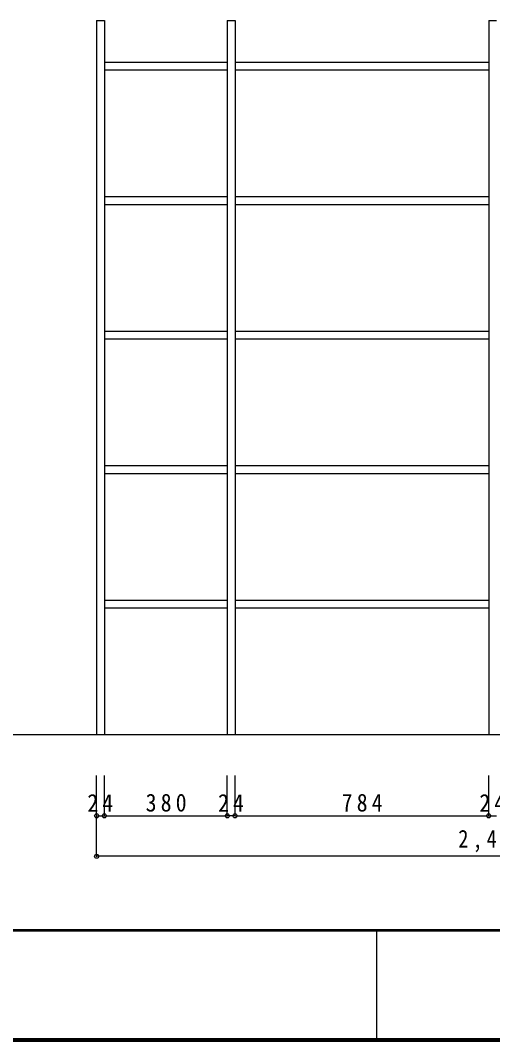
# Model space of a CAD drawing. Units: millimetres at full size, sheet at 1:25, with parts at other scales. Extents: x -11962 to 10485, y -9055 to 3479.
# Drawn here: x -2027 to -567, y -3504 to -346 of the extents above; entities that cross this region are included whole.
import ezdxf

# ---------------------------------------------------------------- set-up
doc = ezdxf.new("R2010")
doc.units = ezdxf.units.MM
doc.header["$LTSCALE"] = 25
doc.header["$PDMODE"] = 32
doc.header["$PDSIZE"] = 12.5
doc.layers.add('5-0', color=7, linetype='Continuous')
doc.layers.add('F-0', color=6, linetype='Continuous')
doc.styles.add('ＭＳ ゴシック', font='')
doc.styles.get('ＭＳ ゴシック').set_extended_font_data('MS Gothic')

msp = doc.modelspace()

# ---------------------------------------------------------------- linework, layer by layer
at = {"layer": '5-0'}
for p, q in [((-1790.91, -346), (-1766.91, -346)), ((-1790.91, -346), (-1790.91, -2556)), ((-1766.91, -346), (-1766.91, -2556)), ((-1386.91, -346), (-1362.91, -346)), ((-1386.91, -346), (-1386.91, -2556)), ((-1362.91, -346), (-1362.91, -2556)), ((-578.91, -346), (-554.91, -346)), ((-578.91, -346), (-578.91, -2556)), ((-1386.91, -476), (-1766.91, -476)), ((-1386.91, -500), (-1766.91, -500)), ((-578.91, -476), (-1362.91, -476)), ((-578.91, -500), (-1362.91, -500)), ((-1386.91, -892), (-1766.91, -892)), ((-578.91, -892), (-1362.91, -892)), ((-1386.91, -916), (-1766.91, -916)), ((-578.91, -916), (-1362.91, -916)), ((-1386.91, -1308), (-1766.91, -1308)), ((-578.91, -1308), (-1362.91, -1308)), ((-1386.91, -1332), (-1766.91, -1332)), ((-578.91, -1332), (-1362.91, -1332)), ((-1386.91, -1724), (-1766.91, -1724)), ((-578.91, -1724), (-1362.91, -1724)), ((-1386.91, -1748), (-1766.91, -1748)), ((-578.91, -1748), (-1362.91, -1748)), ((-1386.91, -2140), (-1766.91, -2140)), ((-578.91, -2140), (-1362.91, -2140)), ((-1386.91, -2164), (-1766.91, -2164)), ((-578.91, -2164), (-1362.91, -2164)), ((4741.67, -2556), (-4991.67, -2556))]:
    msp.add_line(p, q, dxfattribs=at)
at = {"layer": '5-0', "color": 4}
for p, q in [((-1790.91, -2806), (-1790.91, -2681)), ((-1766.91, -2806), (-1766.91, -2681)), ((-1386.91, -2806), (-1386.91, -2681)), ((-1386.91, -2806), (-1386.91, -2681)), ((-1362.91, -2806), (-1362.91, -2681)), ((-578.91, -2806), (-578.91, -2681)), ((-578.91, -2806), (-578.91, -2681)), ((-1790.91, -2931), (-1790.91, -2806))]:
    msp.add_line(p, q, dxfattribs=at)
at = {"layer": '5-0', "color": 3}
for p, q in [((-1790.91, -2806), (-1766.91, -2806)), ((-1766.91, -2806), (-1386.91, -2806)), ((-1362.91, -2806), (-1386.91, -2806)), ((-1362.91, -2806), (-578.91, -2806)), ((-578.91, -2806), (-554.91, -2806)), ((657.09, -2931), (-1790.91, -2931))]:
    msp.add_line(p, q, dxfattribs=at)
for p in [(-1790.91, -2806), (-1766.91, -2806), (-1386.91, -2806), (-1362.91, -2806), (-578.91, -2806), (-1790.91, -2931)]:
    msp.add_point(p, dxfattribs=at)
at = {"layer": 'F-0'}
for p, q in [((4750, -3158.33), (-5000, -3158.33)), ((4750, -3158.33), (-5000, -3158.33)), ((4750, -3162.5), (-5000, -3162.5)), ((4750, -3162.5), (-5000, -3162.5)), ((-925.98, -3158.33), (-925.98, -3504.17)), ((-925.98, -3158.33), (-925.98, -3504.17)), ((4750, -3495.83), (-5000, -3495.83)), ((4750, -3495.83), (-5000, -3495.83)), ((4750, -3500), (-5000, -3500)), ((4750, -3500), (-5000, -3500)), ((4750, -3504.17), (-5000, -3504.17)), ((4750, -3504.17), (-5000, -3504.17))]:
    msp.add_line(p, q, dxfattribs=at)

# ---------------------------------------------------------------- texts
at = {"layer": '5-0', "char_height": 54.99, "attachment_point": 7, "style": 'ＭＳ ゴシック'}
for s, insert in [('\\T1.36;\\W0.9;24', (-1819.53, -2793.5)), ('\\T1.38;\\W0.9;380', (-1639.41, -2793.5)), ('\\T1.36;\\W0.9;24', (-1415.53, -2793.5)), ('\\T1.38;\\W0.9;784', (-1033.41, -2793.5)), ('\\T1.36;\\W0.9;24', (-607.53, -2793.5)), ('\\T1.38;\\W0.85;2,448', (-673.16, -2918.5))]:
    msp.add_mtext(s, dxfattribs=dict(at, insert=insert))

doc.saveas('drawing.dxf')
